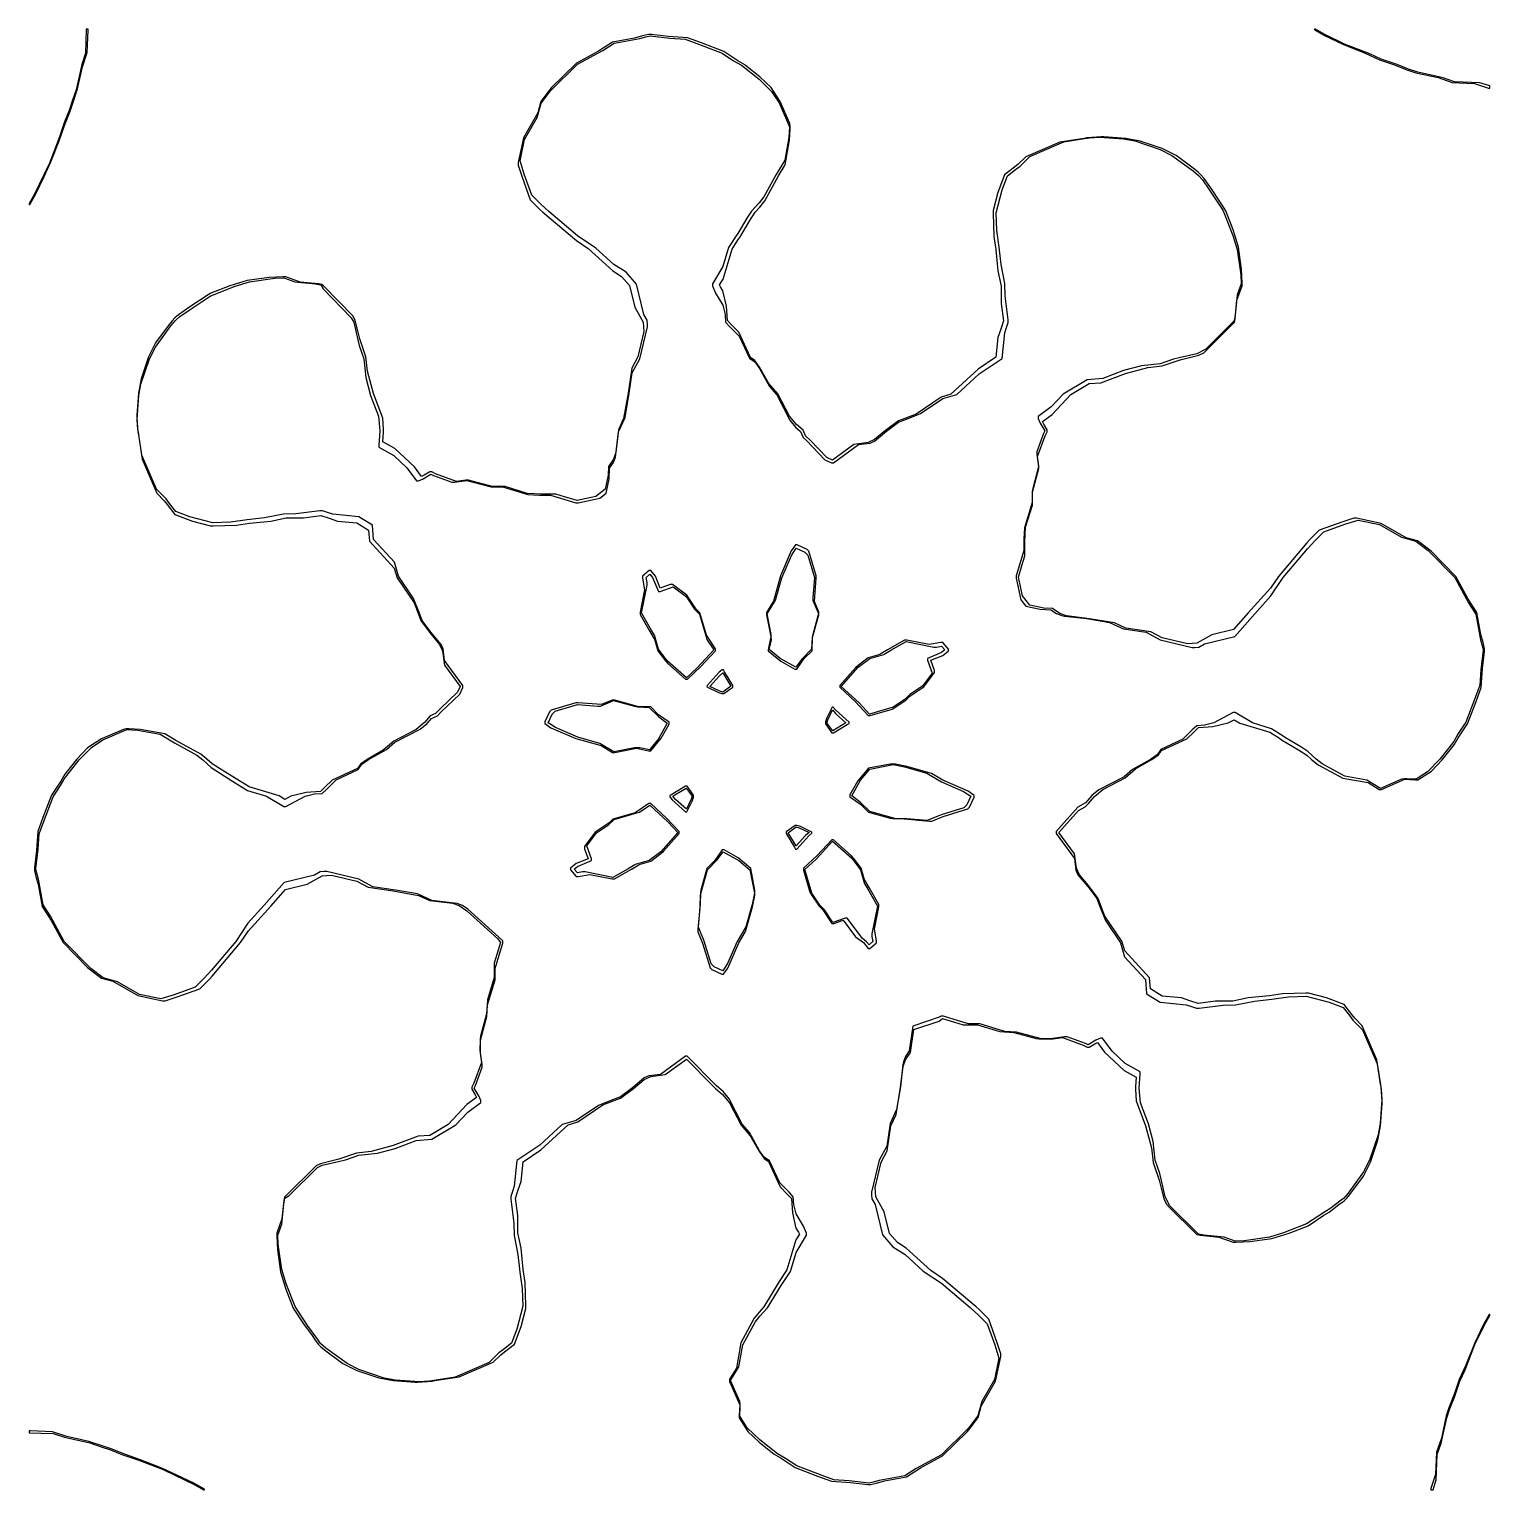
# Model space of a CAD drawing. Extents: x 65 to 85, y 65 to 85.
import ezdxf

# ---------------------------------------------------------------- set-up
doc = ezdxf.new("R2010")
doc.units = 0

msp = doc.modelspace()

# ---------------------------------------------------------------- linework, layer by layer
for points in [[(65.008, 82.597), (65.07, 82.705), (65.087, 82.737), (65.206, 82.984), (65.299, 83.183), (65.411, 83.471), (65.482, 83.68), (65.56, 83.875), (65.596, 83.987), (65.664, 84.181), (65.732, 84.485), (65.795, 84.679), (65.806, 84.98), (65.806, 84.999), (65.783, 84.999), (65.771, 84.671), (65.72, 84.514), (65.643, 84.169), (65.588, 84.013), (65.547, 83.886), (65.485, 83.731), (65.412, 83.513), (65.277, 83.167), (65.202, 83.005), (65.074, 82.74), (65.001, 82.613), (65.001, 82.597), (65.008, 82.597)], [(82.988, 84.792), (83.293, 84.673), (83.488, 84.582), (83.68, 84.517), (83.875, 84.439), (83.985, 84.404), (84.291, 84.336), (84.484, 84.268), (84.789, 84.257), (84.983, 84.194), (84.999, 84.194), (84.999, 84.222), (84.861, 84.267), (84.516, 84.279), (84.359, 84.335), (84.014, 84.411), (83.886, 84.452), (83.731, 84.514), (83.512, 84.588), (83.357, 84.661), (83.011, 84.795), (82.74, 84.926), (82.613, 84.999), (82.597, 84.999), (82.597, 84.992), (82.738, 84.912), (82.988, 84.792)], [(65.124, 73.29), (65.177, 72.988), (65.302, 72.796), (65.464, 72.493), (65.799, 72.153), (65.838, 72.122), (65.991, 72.006), (66.145, 71.963), (66.488, 71.769), (66.827, 71.697), (66.862, 71.697), (67.013, 71.745), (67.336, 71.858), (67.471, 71.994), (67.504, 72.032), (67.895, 72.493), (68.003, 72.654), (68.31, 72.994), (68.509, 73.219), (68.805, 73.293), (69.014, 73.409), (69.141, 73.417), (69.487, 73.335), (69.642, 73.252), (69.983, 73.2), (70.331, 73.14), (70.486, 73.071), (70.795, 73.035), (70.89, 72.999), (70.993, 72.929), (71.415, 72.544), (71.454, 72.496), (71.402, 72.329), (71.367, 72.212), (71.369, 72.015), (71.275, 71.711), (71.262, 71.517), (71.18, 71.211), (71.175, 71.174), (71.174, 70.981), (71.193, 70.851), (71.089, 70.567), (71.063, 70.515), (71.063, 70.485), (71.106, 70.41), (71.124, 70.372), (70.994, 70.275), (70.737, 70.003), (70.487, 69.854), (70.327, 69.841), (69.986, 69.713), (69.684, 69.632), (69.484, 69.608), (69.239, 69.527), (69.132, 69.499), (68.987, 69.466), (68.928, 69.435), (68.514, 69.028), (68.499, 69.01), (68.496, 69.008), (68.488, 68.96), (68.462, 68.71), (68.392, 68.516), (68.391, 68.48), (68.399, 68.287), (68.443, 67.985), (68.516, 67.748), (68.617, 67.49), (68.758, 67.274), (68.877, 67.112), (68.907, 67.065), (68.956, 66.994), (68.994, 66.958), (69.043, 66.915), (69.296, 66.732), (69.488, 66.633), (69.79, 66.532), (69.983, 66.496), (70.286, 66.475), (70.324, 66.475), (70.517, 66.487), (70.555, 66.497), (70.89, 66.549), (71.353, 66.748), (71.458, 66.849), (71.507, 66.889), (71.644, 66.993), (71.737, 67.238), (71.801, 67.483), (71.801, 67.52), (71.791, 67.838), (71.765, 68.017), (71.735, 68.308), (71.692, 68.518), (71.69, 68.757), (71.658, 68.994), (71.695, 69.108), (71.735, 69.22), (71.762, 69.492), (72.007, 69.655), (72.38, 69.999), (72.511, 70.037), (72.855, 70.27), (73.012, 70.33), (73.097, 70.364), (73.276, 70.496), (73.423, 70.62), (73.514, 70.661), (73.707, 70.685), (73.999, 70.899), (74.352, 70.54), (74.399, 70.495), (74.495, 70.414), (74.59, 70.297), (74.748, 69.992), (74.873, 69.849), (74.998, 69.627), (75.063, 69.537), (75.122, 69.494), (75.285, 69.147), (75.381, 69.05), (75.438, 68.989), (75.451, 68.793), (75.499, 68.584), (75.536, 68.527), (75.546, 68.502), (75.499, 68.425), (75.376, 68.011), (75.271, 67.854), (75.059, 67.507), (74.994, 67.435), (74.928, 67.353), (74.744, 67.013), (74.684, 66.667), (74.59, 66.514), (74.59, 66.484), (74.729, 66.163), (74.72, 66.019), (74.72, 65.986), (74.842, 65.798), (74.994, 65.654), (75.203, 65.488), (75.296, 65.433), (75.49, 65.306), (75.792, 65.189), (75.984, 65.12), (76.247, 65.102), (76.481, 65.073), (76.518, 65.073), (76.603, 65.093), (76.71, 65.124), (77.012, 65.177), (77.204, 65.302), (77.507, 65.464), (77.846, 65.799), (77.878, 65.838), (77.993, 65.991), (78.037, 66.145), (78.231, 66.488), (78.303, 66.827), (78.303, 66.862), (78.254, 67.013), (78.142, 67.336), (78.006, 67.47), (77.968, 67.504), (77.507, 67.895), (77.346, 68.003), (77.007, 68.309), (76.888, 68.386), (76.78, 68.51), (76.707, 68.805), (76.591, 69.014), (76.582, 69.141), (76.665, 69.488), (76.747, 69.642), (76.8, 69.986), (76.869, 70.141), (76.928, 70.483), (76.965, 70.795), (77.001, 70.89), (77.067, 70.988), (77.113, 71.301), (77.46, 71.419), (77.504, 71.454), (77.671, 71.402), (77.788, 71.367), (77.984, 71.369), (78.289, 71.275), (78.483, 71.262), (78.789, 71.18), (78.826, 71.175), (79.019, 71.174), (79.148, 71.193), (79.433, 71.089), (79.485, 71.063), (79.514, 71.063), (79.59, 71.107), (79.628, 71.124), (79.724, 70.994), (79.992, 70.74), (80.155, 70.65), (80.146, 70.519), (80.146, 70.481), (80.158, 70.327), (80.287, 69.986), (80.368, 69.684), (80.391, 69.484), (80.473, 69.239), (80.5, 69.132), (80.534, 68.987), (80.569, 68.915), (80.612, 68.868), (80.969, 68.515), (80.99, 68.496), (81.04, 68.488), (81.29, 68.462), (81.484, 68.392), (81.52, 68.391), (81.713, 68.399), (82.015, 68.443), (82.252, 68.516), (82.51, 68.617), (82.726, 68.759), (82.8, 68.802), (82.934, 68.906), (83.006, 68.956), (83.042, 68.994), (83.084, 69.043), (83.268, 69.296), (83.367, 69.488), (83.468, 69.79), (83.503, 69.982), (83.525, 70.286), (83.524, 70.324), (83.513, 70.517), (83.503, 70.555), (83.456, 70.861), (83.451, 70.89), (83.252, 71.353), (83.151, 71.458), (83.111, 71.507), (83.007, 71.644), (82.761, 71.737), (82.517, 71.801), (82.48, 71.801), (82.162, 71.791), (81.983, 71.765), (81.692, 71.735), (81.482, 71.692), (81.243, 71.69), (81.006, 71.658), (80.892, 71.695), (80.78, 71.735), (80.513, 71.761), (80.353, 71.861), (80.341, 72.011), (80.001, 72.38), (79.962, 72.511), (79.729, 72.855), (79.67, 73.012), (79.636, 73.097), (79.503, 73.275), (79.38, 73.423), (79.339, 73.514), (79.315, 73.707), (79.1, 73.999), (79.369, 74.301), (79.46, 74.353), (79.504, 74.399), (79.586, 74.495), (79.703, 74.59), (80.008, 74.748), (80.15, 74.873), (80.373, 74.998), (80.462, 75.063), (80.506, 75.122), (80.853, 75.285), (80.95, 75.381), (81.011, 75.438), (81.207, 75.451), (81.416, 75.5), (81.499, 75.545), (81.575, 75.499), (81.989, 75.376), (82.12, 75.29), (82.146, 75.271), (82.381, 75.133), (82.493, 75.059), (82.562, 74.996), (82.647, 74.928), (82.987, 74.744), (83.332, 74.684), (83.486, 74.59), (83.516, 74.59), (83.837, 74.729), (83.981, 74.72), (84.014, 74.72), (84.201, 74.842), (84.346, 74.994), (84.512, 75.203), (84.567, 75.296), (84.694, 75.49), (84.811, 75.792), (84.88, 75.984), (84.898, 76.247), (84.927, 76.481), (84.927, 76.518), (84.907, 76.603), (84.876, 76.71), (84.823, 77.012), (84.698, 77.204), (84.536, 77.507), (84.201, 77.846), (84.162, 77.878), (84.009, 77.993), (83.855, 78.037), (83.512, 78.231), (83.173, 78.303), (83.138, 78.303), (82.987, 78.254), (82.663, 78.142), (82.529, 78.006), (82.496, 77.968), (82.104, 77.507), (81.996, 77.346), (81.689, 77.006), (81.491, 76.781), (81.195, 76.707), (80.986, 76.591), (80.859, 76.582), (80.512, 76.665), (80.358, 76.747), (80.014, 76.8), (79.859, 76.869), (79.517, 76.928), (79.205, 76.965), (79.11, 77.001), (79.013, 77.066), (78.892, 77.073), (78.703, 77.112), (78.599, 77.243), (78.544, 77.497), (78.598, 77.671), (78.633, 77.788), (78.631, 77.987), (78.644, 78.179), (78.738, 78.483), (78.739, 78.659), (78.826, 78.983), (78.826, 79.019), (78.807, 79.148), (78.911, 79.433), (78.937, 79.485), (78.937, 79.514), (78.893, 79.59), (78.876, 79.628), (79.006, 79.724), (79.263, 79.996), (79.513, 80.146), (79.673, 80.158), (80.013, 80.287), (80.315, 80.368), (80.515, 80.391), (80.761, 80.473), (80.868, 80.5), (81.013, 80.534), (81.082, 80.568), (81.131, 80.612), (81.494, 80.979), (81.503, 80.989), (81.512, 81.04), (81.537, 81.29), (81.608, 81.484), (81.608, 81.52), (81.601, 81.713), (81.557, 82.015), (81.484, 82.252), (81.383, 82.511), (81.364, 82.547), (81.198, 82.8), (81.088, 82.956), (81.044, 83.005), (81.006, 83.042), (80.957, 83.084), (80.704, 83.268), (80.512, 83.367), (80.21, 83.468), (80.017, 83.503), (79.714, 83.525), (79.676, 83.524), (79.483, 83.513), (79.445, 83.503), (79.11, 83.451), (78.647, 83.252), (78.542, 83.151), (78.493, 83.111), (78.356, 83.007), (78.262, 82.762), (78.199, 82.517), (78.199, 82.48), (78.208, 82.162), (78.234, 81.982), (78.265, 81.692), (78.308, 81.482), (78.31, 81.243), (78.341, 81.006), (78.305, 80.892), (78.265, 80.78), (78.238, 80.508), (77.993, 80.344), (77.62, 80.001), (77.489, 79.963), (77.145, 79.729), (76.988, 79.67), (76.903, 79.636), (76.724, 79.503), (76.576, 79.38), (76.486, 79.339), (76.293, 79.315), (75.998, 79.098), (75.92, 79.134), (75.7, 79.368), (75.631, 79.433), (75.598, 79.507), (75.505, 79.586), (75.41, 79.703), (75.252, 80.008), (75.127, 80.15), (75.002, 80.373), (74.937, 80.462), (74.878, 80.506), (74.715, 80.853), (74.619, 80.949), (74.562, 81.011), (74.548, 81.207), (74.5, 81.415), (74.464, 81.473), (74.454, 81.498), (74.501, 81.575), (74.624, 81.989), (74.71, 82.12), (74.729, 82.147), (74.867, 82.381), (74.941, 82.493), (75.004, 82.562), (75.072, 82.647), (75.258, 82.991), (75.352, 83.143), (75.41, 83.482), (75.42, 83.636), (75.42, 83.673), (75.413, 83.709), (75.282, 84.01), (75.158, 84.201), (75.006, 84.346), (74.809, 84.503), (74.798, 84.511), (74.704, 84.567), (74.51, 84.694), (74.208, 84.811), (74.016, 84.88), (73.753, 84.898), (73.519, 84.927), (73.482, 84.927), (73.396, 84.907), (73.29, 84.876), (72.988, 84.823), (72.796, 84.698), (72.493, 84.536), (72.153, 84.201), (72.122, 84.162), (72.006, 84.009), (71.963, 83.855), (71.769, 83.512), (71.697, 83.173), (71.697, 83.138), (71.745, 82.987), (71.858, 82.663), (71.994, 82.529), (72.032, 82.496), (72.493, 82.104), (72.654, 81.996), (72.993, 81.69), (73.112, 81.614), (73.219, 81.49), (73.293, 81.195), (73.409, 80.986), (73.417, 80.859), (73.335, 80.512), (73.252, 80.358), (73.2, 80.017), (73.14, 79.669), (73.071, 79.514), (73.035, 79.205), (72.999, 79.11), (72.933, 79.013), (72.927, 78.892), (72.887, 78.703), (72.757, 78.599), (72.503, 78.544), (72.329, 78.598), (72.212, 78.633), (72.013, 78.631), (71.821, 78.644), (71.517, 78.738), (71.341, 78.739), (71.017, 78.826), (70.981, 78.826), (70.851, 78.807), (70.566, 78.911), (70.515, 78.937), (70.486, 78.937), (70.41, 78.893), (70.372, 78.876), (70.275, 79.006), (70.007, 79.259), (69.844, 79.35), (69.854, 79.481), (69.854, 79.519), (69.841, 79.673), (69.713, 80.013), (69.632, 80.315), (69.608, 80.515), (69.526, 80.761), (69.499, 80.868), (69.466, 81.012), (69.435, 81.072), (69.028, 81.486), (69.01, 81.501), (69.008, 81.504), (68.96, 81.512), (68.71, 81.537), (68.516, 81.608), (68.48, 81.608), (68.287, 81.601), (67.985, 81.557), (67.748, 81.484), (67.489, 81.383), (67.453, 81.364), (67.2, 81.198), (67.044, 81.089), (66.994, 81.045), (66.958, 81.006), (66.915, 80.957), (66.732, 80.704), (66.633, 80.512), (66.532, 80.21), (66.496, 80.017), (66.475, 79.714), (66.475, 79.676), (66.487, 79.483), (66.497, 79.445), (66.549, 79.11), (66.748, 78.647), (66.849, 78.542), (66.889, 78.493), (66.993, 78.356), (67.238, 78.262), (67.483, 78.199), (67.52, 78.199), (67.838, 78.208), (68.017, 78.234), (68.308, 78.265), (68.518, 78.308), (68.757, 78.31), (68.994, 78.341), (69.108, 78.305), (69.22, 78.265), (69.487, 78.239), (69.647, 78.139), (69.659, 77.989), (69.999, 77.62), (70.037, 77.489), (70.27, 77.145), (70.33, 76.988), (70.364, 76.903), (70.496, 76.724), (70.62, 76.576), (70.661, 76.486), (70.685, 76.293), (70.902, 75.998), (70.865, 75.92), (70.632, 75.7), (70.566, 75.631), (70.493, 75.598), (70.414, 75.505), (70.297, 75.41), (69.992, 75.252), (69.849, 75.127), (69.627, 75.002), (69.537, 74.937), (69.494, 74.878), (69.147, 74.715), (69.05, 74.619), (68.989, 74.562), (68.793, 74.548), (68.584, 74.5), (68.501, 74.454), (68.425, 74.501), (68.011, 74.624), (67.681, 74.83), (67.507, 74.941), (67.435, 75.006), (67.353, 75.072), (67.009, 75.258), (66.857, 75.352), (66.518, 75.41), (66.364, 75.42), (66.327, 75.42), (66.291, 75.413), (65.99, 75.282), (65.798, 75.158), (65.654, 75.006), (65.488, 74.797), (65.433, 74.704), (65.306, 74.51), (65.189, 74.208), (65.12, 74.016), (65.102, 73.753), (65.073, 73.519), (65.073, 73.482), (65.093, 73.396), (65.124, 73.29)], [(65.09, 73.505), (65.123, 73.771), (65.138, 73.984), (65.195, 74.142), (65.329, 74.49), (65.431, 74.646), (65.495, 74.753), (65.503, 74.764), (65.686, 74.994), (65.852, 75.166), (66.01, 75.27), (66.336, 75.411), (66.482, 75.402), (66.793, 75.349), (66.99, 75.226), (67.297, 75.061), (67.377, 74.996), (67.493, 74.891), (67.784, 74.705), (67.989, 74.577), (68.25, 74.499), (68.486, 74.355), (68.515, 74.355), (68.779, 74.5), (68.907, 74.529), (69.011, 74.536), (69.076, 74.596), (69.203, 74.722), (69.506, 74.865), (69.557, 74.934), (69.645, 74.998), (69.894, 75.137), (70.008, 75.237), (70.353, 75.416), (70.451, 75.495), (70.507, 75.561), (70.591, 75.6), (70.639, 75.65), (70.898, 75.893), (70.94, 75.985), (70.94, 76.013), (70.688, 76.357), (70.668, 76.514), (70.64, 76.576), (70.503, 76.74), (70.381, 76.903), (70.338, 77.012), (70.264, 77.205), (70.057, 77.511), (70.001, 77.701), (69.716, 78.011), (69.7, 78.207), (69.513, 78.324), (69.156, 78.359), (69.085, 78.384), (69.017, 78.406), (68.981, 78.406), (68.652, 78.362), (68.482, 78.361), (68.221, 78.307), (67.983, 78.282), (67.755, 78.249), (67.513, 78.242), (67.201, 78.323), (67.007, 78.397), (66.923, 78.507), (66.874, 78.567), (66.743, 78.703), (66.544, 79.168), (66.495, 79.484), (66.487, 79.517), (66.478, 79.654), (66.501, 79.983), (66.531, 80.14), (66.647, 80.488), (66.729, 80.646), (66.939, 80.937), (67.005, 81.011), (67.065, 81.064), (67.191, 81.152), (67.479, 81.342), (67.511, 81.359), (67.823, 81.48), (68.015, 81.54), (68.363, 81.59), (68.487, 81.595), (68.64, 81.539), (68.918, 81.511), (68.993, 81.498), (69.024, 81.444), (69.411, 81.049), (69.444, 80.987), (69.5, 80.744), (69.52, 80.667), (69.581, 80.484), (69.61, 80.231), (69.676, 79.986), (69.784, 79.701), (69.8, 79.499), (69.786, 79.304), (69.786, 79.277), (69.992, 79.162), (70.17, 78.994), (70.304, 78.814), (70.329, 78.814), (70.397, 78.845), (70.501, 78.905), (70.537, 78.887), (70.789, 78.795), (70.824, 78.795), (70.995, 78.82), (71.289, 78.741), (71.326, 78.735), (71.483, 78.734), (71.829, 78.628), (71.981, 78.617), (72.139, 78.619), (72.277, 78.578), (72.483, 78.513), (72.518, 78.513), (72.813, 78.577), (72.9, 78.647), (72.94, 78.841), (72.948, 78.987), (73.001, 79.065), (73.03, 79.14), (73.035, 79.178), (73.071, 79.486), (73.159, 79.681), (73.211, 79.983), (73.258, 80.292), (73.363, 80.488), (73.466, 80.922), (73.466, 80.959), (73.463, 81.014), (73.417, 81.095), (73.314, 81.51), (73.174, 81.672), (73.007, 81.779), (72.759, 82.003), (72.507, 82.171), (72.116, 82.504), (72.006, 82.602), (71.881, 82.725), (71.78, 83.013), (71.721, 83.198), (71.782, 83.488), (71.954, 83.792), (72.01, 83.988), (72.137, 84.156), (72.507, 84.522), (72.854, 84.707), (73.012, 84.81), (73.36, 84.871), (73.444, 84.895), (73.505, 84.91), (73.771, 84.876), (73.984, 84.862), (74.142, 84.805), (74.49, 84.671), (74.646, 84.568), (74.753, 84.505), (74.994, 84.313), (75.166, 84.148), (75.27, 83.99), (75.411, 83.664), (75.402, 83.518), (75.349, 83.207), (75.227, 83.009), (75.061, 82.703), (74.996, 82.623), (74.891, 82.507), (74.827, 82.412), (74.705, 82.203), (74.68, 82.17), (74.577, 82.011), (74.499, 81.75), (74.355, 81.514), (74.355, 81.484), (74.396, 81.387), (74.5, 81.221), (74.529, 81.093), (74.536, 80.989), (74.596, 80.924), (74.722, 80.797), (74.865, 80.494), (74.934, 80.443), (74.998, 80.355), (75.137, 80.105), (75.237, 79.992), (75.416, 79.646), (75.495, 79.549), (75.561, 79.493), (75.6, 79.408), (75.65, 79.361), (75.893, 79.102), (75.985, 79.06), (76.013, 79.06), (76.357, 79.312), (76.514, 79.332), (76.576, 79.36), (76.74, 79.496), (76.903, 79.618), (77.012, 79.662), (77.205, 79.736), (77.511, 79.942), (77.701, 79.999), (78.007, 80.28), (78.324, 80.492), (78.359, 80.844), (78.384, 80.914), (78.406, 80.983), (78.406, 81.019), (78.362, 81.348), (78.361, 81.518), (78.307, 81.779), (78.282, 82.017), (78.249, 82.244), (78.242, 82.486), (78.323, 82.798), (78.397, 82.993), (78.507, 83.076), (78.567, 83.126), (78.703, 83.257), (79.168, 83.456), (79.451, 83.501), (79.485, 83.505), (79.517, 83.513), (79.654, 83.521), (79.983, 83.498), (80.14, 83.469), (80.488, 83.353), (80.646, 83.271), (80.937, 83.061), (81.011, 82.995), (81.064, 82.935), (81.152, 82.809), (81.342, 82.521), (81.359, 82.489), (81.48, 82.176), (81.54, 81.985), (81.59, 81.637), (81.595, 81.513), (81.539, 81.36), (81.511, 81.082), (81.499, 81.011), (81.484, 80.993), (81.111, 80.616), (80.987, 80.555), (80.744, 80.499), (80.667, 80.48), (80.484, 80.419), (80.231, 80.39), (79.986, 80.324), (79.701, 80.216), (79.487, 80.199), (79.159, 80.003), (78.994, 79.829), (78.814, 79.696), (78.814, 79.671), (78.845, 79.603), (78.905, 79.499), (78.887, 79.463), (78.795, 79.211), (78.795, 79.176), (78.82, 79.005), (78.741, 78.711), (78.735, 78.673), (78.734, 78.517), (78.628, 78.171), (78.617, 78.019), (78.619, 77.86), (78.578, 77.723), (78.513, 77.517), (78.513, 77.482), (78.577, 77.187), (78.647, 77.1), (78.841, 77.06), (78.987, 77.051), (79.065, 76.999), (79.14, 76.97), (79.178, 76.964), (79.483, 76.929), (79.791, 76.875), (79.986, 76.788), (80.292, 76.742), (80.487, 76.637), (80.922, 76.534), (80.959, 76.534), (81.014, 76.537), (81.095, 76.583), (81.508, 76.685), (81.78, 76.994), (82.003, 77.241), (82.171, 77.493), (82.504, 77.884), (82.602, 77.994), (82.725, 78.119), (83.013, 78.22), (83.198, 78.279), (83.487, 78.218), (83.792, 78.046), (83.988, 77.99), (84.156, 77.863), (84.522, 77.493), (84.707, 77.146), (84.81, 76.988), (84.871, 76.64), (84.895, 76.556), (84.91, 76.495), (84.876, 76.228), (84.862, 76.016), (84.805, 75.858), (84.671, 75.51), (84.568, 75.354), (84.505, 75.246), (84.313, 75.006), (84.148, 74.833), (83.989, 74.729), (83.864, 74.737), (83.827, 74.737), (83.791, 74.731), (83.502, 74.605), (83.317, 74.719), (83.013, 74.771), (82.703, 74.939), (82.622, 75.004), (82.507, 75.109), (82.412, 75.173), (82.203, 75.295), (82.17, 75.32), (82.011, 75.422), (81.75, 75.501), (81.514, 75.645), (81.485, 75.645), (81.221, 75.5), (81.093, 75.47), (80.989, 75.463), (80.924, 75.404), (80.797, 75.277), (80.494, 75.135), (80.443, 75.066), (80.355, 75.002), (80.105, 74.862), (79.992, 74.762), (79.646, 74.583), (79.549, 74.505), (79.495, 74.442), (79.462, 74.406), (79.359, 74.348), (79.06, 74.012), (79.06, 73.987), (79.312, 73.643), (79.332, 73.486), (79.36, 73.423), (79.496, 73.26), (79.618, 73.096), (79.662, 72.988), (79.736, 72.795), (79.942, 72.489), (79.999, 72.299), (80.284, 71.989), (80.3, 71.792), (80.487, 71.676), (80.844, 71.641), (80.914, 71.616), (80.983, 71.594), (81.019, 71.594), (81.348, 71.638), (81.518, 71.639), (81.779, 71.693), (82.017, 71.718), (82.244, 71.751), (82.486, 71.758), (82.798, 71.677), (82.993, 71.603), (83.076, 71.493), (83.126, 71.433), (83.257, 71.297), (83.456, 70.832), (83.501, 70.549), (83.505, 70.515), (83.513, 70.483), (83.521, 70.346), (83.498, 70.017), (83.469, 69.86), (83.353, 69.512), (83.271, 69.354), (83.061, 69.063), (82.994, 68.988), (82.962, 68.966), (82.809, 68.848), (82.749, 68.812), (82.49, 68.641), (82.176, 68.519), (81.985, 68.46), (81.637, 68.409), (81.513, 68.404), (81.36, 68.46), (81.082, 68.489), (81.01, 68.501), (80.616, 68.889), (80.555, 69.013), (80.499, 69.255), (80.48, 69.333), (80.419, 69.515), (80.39, 69.768), (80.324, 70.013), (80.216, 70.298), (80.2, 70.501), (80.214, 70.696), (80.214, 70.723), (80.007, 70.837), (79.829, 71.006), (79.696, 71.185), (79.671, 71.185), (79.603, 71.155), (79.499, 71.095), (79.463, 71.113), (79.211, 71.205), (79.176, 71.205), (78.983, 71.177), (78.843, 71.178), (78.517, 71.266), (78.361, 71.277), (78.017, 71.382), (77.86, 71.381), (77.723, 71.422), (77.517, 71.487), (77.487, 71.486), (77.475, 71.476), (77.1, 71.349), (77.051, 71.012), (76.999, 70.934), (76.97, 70.86), (76.964, 70.822), (76.929, 70.517), (76.875, 70.209), (76.788, 70.014), (76.742, 69.708), (76.637, 69.512), (76.534, 69.078), (76.534, 69.041), (76.537, 68.986), (76.583, 68.905), (76.686, 68.49), (76.826, 68.328), (76.993, 68.221), (77.241, 67.996), (77.493, 67.828), (77.884, 67.496), (77.994, 67.398), (78.119, 67.275), (78.22, 66.987), (78.279, 66.802), (78.218, 66.512), (78.046, 66.208), (77.99, 66.012), (77.863, 65.844), (77.493, 65.478), (77.146, 65.293), (76.988, 65.19), (76.64, 65.129), (76.556, 65.105), (76.495, 65.09), (76.228, 65.123), (76.016, 65.138), (75.858, 65.195), (75.51, 65.329), (75.354, 65.431), (75.246, 65.495), (75.006, 65.686), (74.833, 65.851), (74.729, 66.011), (74.737, 66.136), (74.737, 66.173), (74.731, 66.209), (74.605, 66.498), (74.719, 66.683), (74.771, 66.987), (74.939, 67.297), (75.004, 67.377), (75.108, 67.493), (75.295, 67.796), (75.423, 67.989), (75.501, 68.25), (75.645, 68.486), (75.645, 68.516), (75.603, 68.612), (75.5, 68.778), (75.47, 68.907), (75.463, 69.011), (75.404, 69.076), (75.277, 69.203), (75.135, 69.506), (75.066, 69.557), (75.002, 69.644), (74.862, 69.894), (74.762, 70.008), (74.583, 70.353), (74.505, 70.451), (74.442, 70.504), (74.408, 70.536), (74.011, 70.94), (73.987, 70.94), (73.643, 70.688), (73.486, 70.668), (73.423, 70.64), (73.26, 70.503), (73.096, 70.381), (72.988, 70.338), (72.795, 70.264), (72.489, 70.057), (72.299, 70.001), (71.993, 69.719), (71.676, 69.508), (71.641, 69.156), (71.616, 69.085), (71.594, 69.017), (71.594, 68.981), (71.638, 68.652), (71.639, 68.482), (71.693, 68.221), (71.718, 67.982), (71.751, 67.755), (71.758, 67.513), (71.677, 67.201), (71.603, 67.007), (71.493, 66.923), (71.433, 66.874), (71.297, 66.743), (70.832, 66.544), (70.515, 66.495), (70.483, 66.487), (70.346, 66.478), (70.017, 66.501), (69.86, 66.531), (69.512, 66.647), (69.354, 66.728), (69.063, 66.939), (68.988, 67.006), (68.953, 67.057), (68.813, 67.25), (68.641, 67.51), (68.519, 67.823), (68.46, 68.015), (68.409, 68.363), (68.404, 68.487), (68.46, 68.64), (68.489, 68.918), (68.502, 68.993), (68.556, 69.024), (68.95, 69.412), (69.013, 69.445), (69.255, 69.5), (69.333, 69.52), (69.515, 69.581), (69.768, 69.61), (70.013, 69.676), (70.298, 69.784), (70.513, 69.801), (70.841, 69.996), (71.006, 70.17), (71.185, 70.304), (71.185, 70.329), (71.155, 70.397), (71.095, 70.501), (71.113, 70.537), (71.205, 70.789), (71.205, 70.823), (71.177, 71.017), (71.178, 71.157), (71.266, 71.483), (71.277, 71.639), (71.382, 71.983), (71.381, 72.139), (71.422, 72.277), (71.487, 72.483), (71.486, 72.512), (71.479, 72.521), (71.007, 72.952), (70.934, 73.001), (70.86, 73.03), (70.822, 73.035), (70.514, 73.071), (70.319, 73.159), (70.017, 73.211), (69.708, 73.258), (69.512, 73.363), (69.078, 73.466), (69.041, 73.466), (68.986, 73.463), (68.905, 73.417), (68.491, 73.315), (68.22, 73.006), (67.996, 72.759), (67.828, 72.507), (67.496, 72.116), (67.398, 72.006), (67.275, 71.881), (66.987, 71.78), (66.802, 71.721), (66.512, 71.782), (66.208, 71.954), (66.012, 72.01), (65.844, 72.137), (65.478, 72.507), (65.293, 72.854), (65.19, 73.012), (65.129, 73.36), (65.105, 73.444), (65.09, 73.505)], [(75.12, 76.49), (75.292, 76.346), (75.485, 76.238), (75.509, 76.238), (75.613, 76.382), (75.72, 76.489), (75.727, 76.671), (75.813, 76.983), (75.813, 77.016), (75.751, 77.165), (75.777, 77.481), (75.777, 77.517), (75.674, 77.854), (75.653, 77.876), (75.515, 77.939), (75.491, 77.939), (75.434, 77.855), (75.286, 77.513), (75.19, 77.167), (75.098, 77.014), (75.098, 76.982), (75.155, 76.683), (75.121, 76.523), (75.12, 76.505), (75.12, 76.49)], [(75.162, 76.637), (75.161, 76.674), (75.159, 76.712), (75.106, 76.993), (75.221, 77.183), (75.304, 77.487), (75.438, 77.795), (75.504, 77.892), (75.621, 77.838), (75.662, 77.796), (75.755, 77.491), (75.732, 77.214), (75.732, 77.179), (75.808, 76.997), (75.729, 76.71), (75.72, 76.672), (75.714, 76.511), (75.582, 76.38), (75.498, 76.262), (75.282, 76.382), (75.134, 76.507), (75.162, 76.637)], [(73.364, 77.018), (73.364, 76.985), (73.498, 76.751), (73.557, 76.653), (73.564, 76.648), (73.609, 76.489), (73.713, 76.351), (73.745, 76.316), (73.988, 76.102), (74.012, 76.102), (74.198, 76.275), (74.396, 76.488), (74.396, 76.514), (74.272, 76.701), (74.182, 77.009), (74.134, 77.06), (74.005, 77.251), (73.809, 77.397), (73.779, 77.397), (73.642, 77.347), (73.575, 77.509), (73.51, 77.589), (73.488, 77.589), (73.398, 77.51), (73.398, 77.482), (73.426, 77.322), (73.364, 77.018)], [(73.499, 77.538), (73.537, 77.491), (73.616, 77.301), (73.639, 77.301), (73.816, 77.366), (73.995, 77.232), (74.112, 77.06), (74.178, 76.991), (74.268, 76.681), (74.28, 76.644), (74.375, 76.501), (74.148, 76.256), (74, 76.118), (73.737, 76.35), (73.616, 76.51), (73.562, 76.702), (73.558, 76.705), (73.502, 76.798), (73.383, 77.006), (73.461, 77.386), (73.461, 77.422), (73.448, 77.493), (73.499, 77.538)], [(76.102, 75.989), (76.316, 75.791), (76.489, 75.604), (76.517, 75.604), (76.816, 75.691), (76.854, 75.714), (77.007, 75.815), (77.06, 75.866), (77.251, 75.995), (77.397, 76.191), (77.397, 76.22), (77.348, 76.358), (77.509, 76.425), (77.589, 76.49), (77.588, 76.512), (77.51, 76.602), (77.482, 76.602), (77.322, 76.574), (77.018, 76.636), (76.985, 76.636), (76.751, 76.502), (76.653, 76.443), (76.648, 76.436), (76.489, 76.39), (76.351, 76.286), (76.316, 76.255), (76.102, 76.012), (76.102, 75.989)], [(76.119, 76.001), (76.35, 76.263), (76.51, 76.383), (76.702, 76.438), (76.705, 76.441), (76.798, 76.498), (77.006, 76.617), (77.386, 76.539), (77.422, 76.539), (77.493, 76.552), (77.538, 76.501), (77.491, 76.463), (77.301, 76.383), (77.301, 76.361), (77.366, 76.184), (77.232, 76.005), (77.06, 75.888), (76.993, 75.824), (76.828, 75.715), (76.505, 75.621), (76.363, 75.774), (76.119, 76.001)], [(74.281, 75.993), (74.44, 75.917), (74.483, 75.904), (74.513, 75.904), (74.635, 75.991), (74.635, 76.014), (74.523, 76.201), (74.508, 76.229), (74.487, 76.229), (74.447, 76.196), (74.282, 76.012), (74.281, 75.993)], [(74.451, 76.147), (74.498, 76.185), (74.606, 76.003), (74.496, 75.923), (74.458, 75.935), (74.32, 76.001), (74.451, 76.147)], [(72.833, 75.19), (72.986, 75.098), (73.018, 75.098), (73.316, 75.155), (73.482, 75.12), (73.51, 75.12), (73.654, 75.292), (73.762, 75.485), (73.762, 75.509), (73.618, 75.612), (73.511, 75.72), (73.329, 75.727), (73.017, 75.813), (72.984, 75.813), (72.835, 75.751), (72.519, 75.777), (72.483, 75.777), (72.146, 75.674), (72.124, 75.653), (72.061, 75.515), (72.06, 75.491), (72.145, 75.434), (72.487, 75.286), (72.833, 75.19)], [(72.131, 75.488), (72.107, 75.503), (72.161, 75.621), (72.204, 75.662), (72.509, 75.755), (72.786, 75.732), (72.821, 75.732), (73.003, 75.808), (73.29, 75.729), (73.328, 75.72), (73.489, 75.714), (73.62, 75.582), (73.738, 75.497), (73.617, 75.282), (73.494, 75.134), (73.363, 75.162), (73.326, 75.161), (73.288, 75.159), (73.007, 75.106), (72.816, 75.221), (72.513, 75.304), (72.205, 75.438), (72.131, 75.488)], [(75.904, 75.487), (75.991, 75.365), (76.014, 75.365), (76.201, 75.477), (76.229, 75.492), (76.229, 75.51), (76.043, 75.677), (76.01, 75.718), (75.993, 75.718), (75.917, 75.56), (75.904, 75.517), (75.904, 75.487)], [(76.001, 75.678), (76.039, 75.631), (76.184, 75.501), (76.003, 75.394), (75.923, 75.504), (75.935, 75.542), (76.001, 75.678)], [(76.238, 74.491), (76.382, 74.387), (76.491, 74.278), (76.789, 74.196), (76.826, 74.193), (76.981, 74.186), (77.326, 74.157), (77.361, 74.157), (77.513, 74.221), (77.854, 74.325), (77.876, 74.347), (77.939, 74.484), (77.939, 74.509), (77.855, 74.566), (77.51, 74.715), (77.356, 74.808), (77.015, 74.902), (76.862, 74.935), (76.824, 74.938), (76.787, 74.938), (76.491, 74.882), (76.346, 74.708), (76.238, 74.515), (76.238, 74.491)], [(76.509, 74.869), (76.832, 74.93), (76.985, 74.898), (77.293, 74.813), (77.49, 74.694), (77.795, 74.562), (77.892, 74.496), (77.838, 74.379), (77.796, 74.338), (77.487, 74.244), (77.295, 74.163), (77.019, 74.186), (76.854, 74.193), (76.509, 74.288), (76.38, 74.417), (76.262, 74.502), (76.382, 74.718), (76.509, 74.869)], [(73.771, 74.507), (73.771, 74.487), (73.804, 74.446), (73.988, 74.282), (74.007, 74.282), (74.082, 74.44), (74.096, 74.483), (74.096, 74.513), (74.009, 74.635), (73.986, 74.635), (73.799, 74.523), (73.771, 74.507)], [(73.997, 74.606), (74.076, 74.496), (74.065, 74.458), (73.999, 74.32), (73.852, 74.451), (73.814, 74.499), (73.842, 74.514), (73.997, 74.606)], [(72.518, 73.398), (72.677, 73.426), (72.982, 73.364), (73.014, 73.364), (73.249, 73.498), (73.347, 73.557), (73.352, 73.564), (73.51, 73.609), (73.649, 73.713), (73.684, 73.745), (73.898, 73.988), (73.898, 74.012), (73.725, 74.198), (73.512, 74.396), (73.486, 74.396), (73.299, 74.272), (72.991, 74.182), (72.94, 74.134), (72.749, 74.005), (72.603, 73.809), (72.603, 73.779), (72.652, 73.642), (72.491, 73.575), (72.411, 73.51), (72.411, 73.488), (72.49, 73.398), (72.518, 73.398)], [(72.509, 73.537), (72.698, 73.616), (72.698, 73.639), (72.634, 73.816), (72.768, 73.995), (72.939, 74.112), (73.009, 74.178), (73.319, 74.268), (73.356, 74.281), (73.499, 74.375), (73.744, 74.148), (73.881, 74), (73.65, 73.737), (73.49, 73.616), (73.298, 73.562), (73.295, 73.558), (73.202, 73.502), (72.994, 73.383), (72.614, 73.461), (72.577, 73.461), (72.507, 73.448), (72.462, 73.499), (72.509, 73.537)], [(75.365, 73.986), (75.477, 73.799), (75.492, 73.771), (75.511, 73.771), (75.677, 73.956), (75.718, 73.99), (75.718, 74.007), (75.56, 74.082), (75.517, 74.096), (75.487, 74.096), (75.365, 74.009), (75.365, 73.986)], [(75.504, 74.076), (75.542, 74.065), (75.678, 73.999), (75.631, 73.961), (75.501, 73.816), (75.394, 73.998), (75.417, 74.014), (75.504, 74.076)], [(75.691, 73.184), (75.714, 73.146), (75.815, 72.993), (75.866, 72.94), (75.991, 72.755), (76.016, 72.755), (76.147, 72.801), (76.316, 72.574), (76.422, 72.495), (76.49, 72.411), (76.512, 72.411), (76.602, 72.49), (76.602, 72.518), (76.574, 72.677), (76.636, 72.982), (76.636, 73.014), (76.502, 73.249), (76.442, 73.347), (76.436, 73.352), (76.39, 73.51), (76.286, 73.649), (76.255, 73.684), (76.012, 73.898), (75.989, 73.898), (75.791, 73.684), (75.604, 73.511), (75.604, 73.483), (75.691, 73.184)], [(75.774, 73.637), (76.001, 73.881), (76.263, 73.65), (76.383, 73.489), (76.438, 73.298), (76.441, 73.295), (76.498, 73.202), (76.617, 72.994), (76.539, 72.614), (76.539, 72.578), (76.552, 72.507), (76.501, 72.462), (76.466, 72.505), (76.409, 72.547), (76.199, 72.829), (76.174, 72.829), (76.004, 72.769), (75.888, 72.94), (75.824, 73.007), (75.715, 73.171), (75.621, 73.495), (75.774, 73.637)], [(74.221, 72.487), (74.325, 72.146), (74.347, 72.124), (74.484, 72.061), (74.509, 72.061), (74.566, 72.145), (74.715, 72.49), (74.808, 72.643), (74.902, 72.985), (74.935, 73.138), (74.938, 73.176), (74.938, 73.213), (74.882, 73.509), (74.708, 73.654), (74.515, 73.762), (74.491, 73.762), (74.387, 73.618), (74.278, 73.509), (74.196, 73.211), (74.193, 73.174), (74.186, 73.019), (74.157, 72.674), (74.157, 72.639), (74.221, 72.487)], [(74.163, 72.705), (74.186, 72.981), (74.193, 73.146), (74.288, 73.491), (74.417, 73.62), (74.502, 73.738), (74.718, 73.617), (74.869, 73.491), (74.93, 73.168), (74.898, 73.015), (74.813, 72.707), (74.694, 72.51), (74.562, 72.205), (74.496, 72.108), (74.379, 72.161), (74.338, 72.204), (74.243, 72.513), (74.163, 72.705)], [(84.222, 65.001), (84.267, 65.139), (84.279, 65.484), (84.335, 65.641), (84.411, 65.985), (84.452, 66.114), (84.514, 66.269), (84.588, 66.488), (84.661, 66.643), (84.795, 66.988), (84.926, 67.26), (84.999, 67.387), (84.999, 67.403), (84.992, 67.403), (84.912, 67.262), (84.792, 67.012), (84.673, 66.707), (84.582, 66.512), (84.517, 66.32), (84.439, 66.125), (84.404, 66.015), (84.336, 65.709), (84.268, 65.516), (84.257, 65.211), (84.194, 65.017), (84.194, 65.001), (84.222, 65.001)], [(65.329, 65.771), (65.485, 65.72), (65.831, 65.643), (65.987, 65.588), (66.114, 65.547), (66.269, 65.485), (66.487, 65.412), (66.833, 65.277), (66.995, 65.202), (67.26, 65.074), (67.387, 65.001), (67.403, 65.001), (67.402, 65.008), (67.295, 65.07), (67.262, 65.087), (67.011, 65.208), (66.817, 65.299), (66.513, 65.417), (66.32, 65.482), (66.125, 65.56), (66.013, 65.596), (65.819, 65.664), (65.514, 65.732), (65.321, 65.795), (65.02, 65.806), (65.001, 65.806), (65.001, 65.783), (65.329, 65.771)]]:
    msp.add_lwpolyline(points, close=True)

doc.saveas('drawing.dxf')
